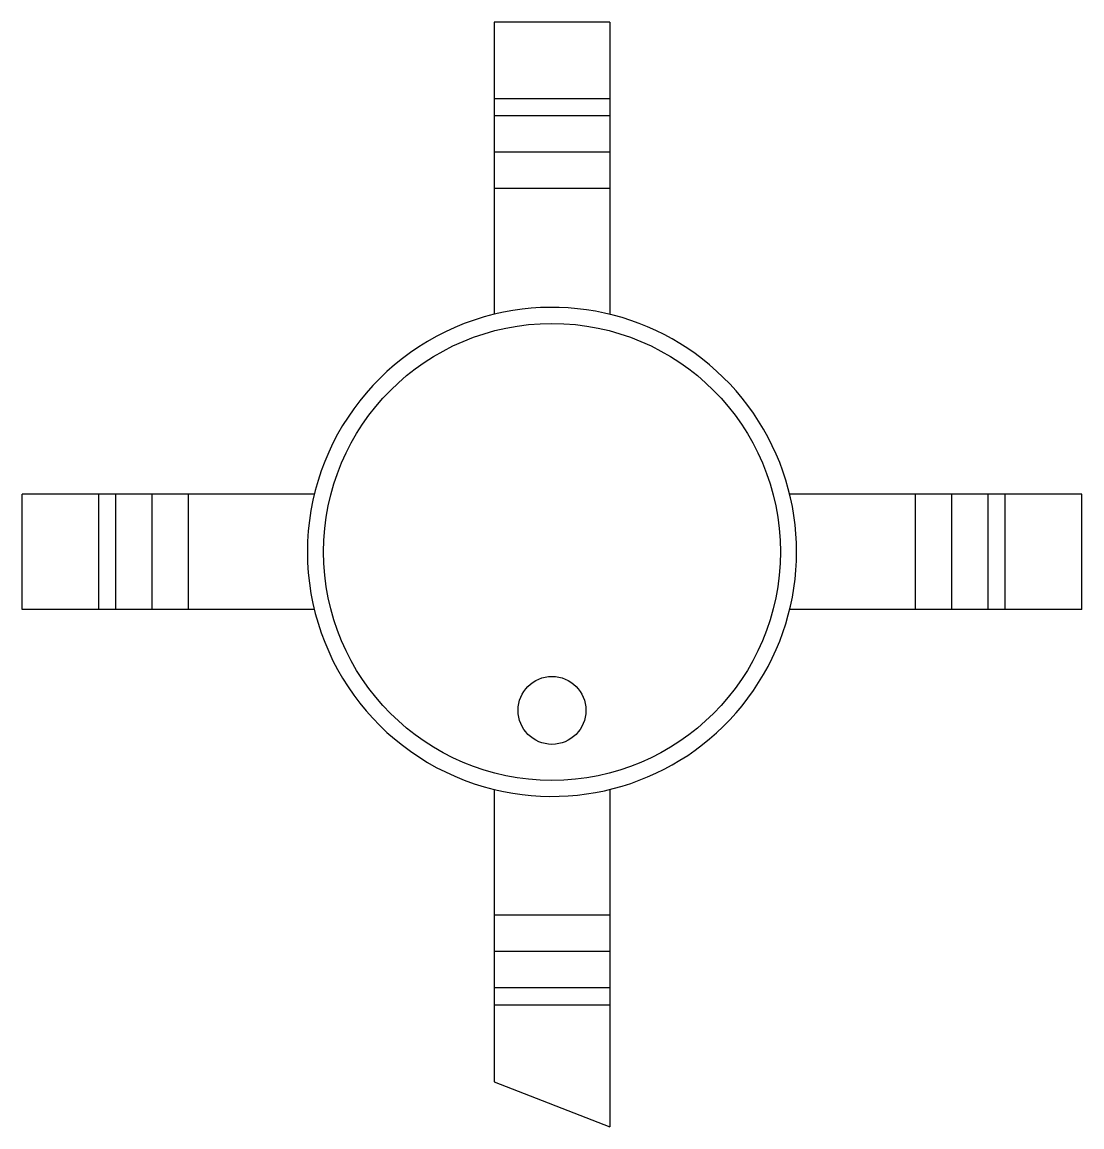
# Model space of a CAD drawing. Header units: millimetres. Extents: x -2.34 to 2.34, y -2.54 to 2.34.
import ezdxf

# ---------------------------------------------------------------- set-up
doc = ezdxf.new("R2010")
doc.units = ezdxf.units.MM

msp = doc.modelspace()

# ---------------------------------------------------------------- linework, layer by layer
at = {"color": 7, "linetype": 'Continuous', "lineweight": 25}
for p, q in [((-0.255, 2.34), (-0.255, 1.0495)), ((0.255, 2.34), (-0.255, 2.34)), ((0.255, 2.34), (0.255, 1.0495)), ((0.255, 2.0013), (-0.255, 2.0013)), ((0.255, 1.9258), (-0.255, 1.9258)), ((0.255, 1.7652), (-0.255, 1.7652)), ((0.255, 1.6048), (-0.255, 1.6048)), ((-1.0495, 0.255), (-2.34, 0.255)), ((-2.34, -0.255), (-2.34, 0.255)), ((-2.0013, -0.255), (-2.0013, 0.255)), ((-1.9258, -0.255), (-1.9258, 0.255)), ((-1.7652, -0.255), (-1.7652, 0.255)), ((-1.6048, -0.255), (-1.6048, 0.255)), ((2.34, 0.255), (1.0495, 0.255)), ((1.6048, -0.255), (1.6048, 0.255)), ((1.7652, -0.255), (1.7652, 0.255)), ((1.9258, -0.255), (1.9258, 0.255)), ((2.0013, -0.255), (2.0013, 0.255)), ((2.34, -0.255), (2.34, 0.255)), ((-1.0495, -0.255), (-2.34, -0.255)), ((2.34, -0.255), (1.0495, -0.255)), ((-0.255, -1.0495), (-0.255, -2.34)), ((0.255, -1.0495), (0.255, -2.5397)), ((0.255, -1.6048), (-0.255, -1.6048)), ((0.255, -1.7652), (-0.255, -1.7652)), ((0.255, -1.9258), (-0.255, -1.9258)), ((0.255, -2.0013), (-0.255, -2.0013)), ((-0.255, -2.34), (0.255, -2.5397))]:
    msp.add_line(p, q, dxfattribs=at)
for centre, radius in [((0, 0), 1.009), ((0, -0.7), 0.15)]:
    msp.add_circle(centre, radius, dxfattribs=at)
for start, end in [(256.3429, 103.6571), (103.6571, 256.3429)]:
    msp.add_arc((0, 0), 1.08, start, end, dxfattribs=at)

doc.saveas('drawing.dxf')
